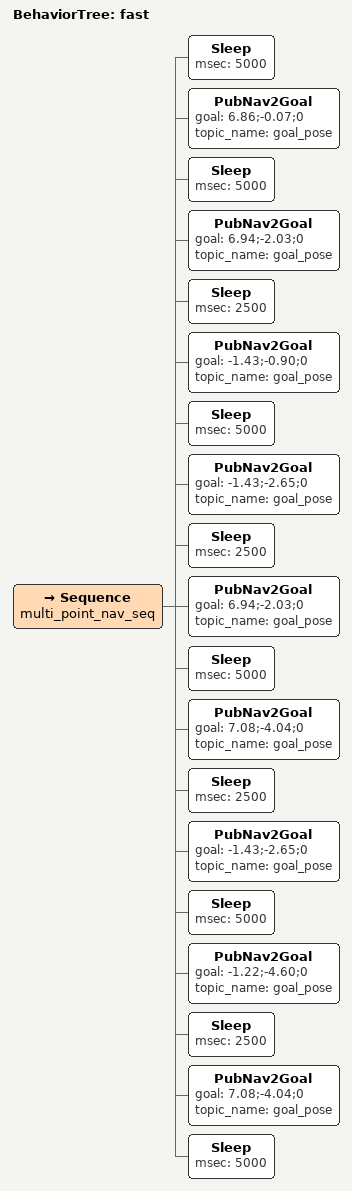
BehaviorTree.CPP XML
<?xml version="1.0" encoding="UTF-8"?>
<root BTCPP_format="4">
  <BehaviorTree ID="fast">
    <Sequence name="multi_point_nav_seq">
        <Sleep msec="5000"/>
        <PubNav2Goal goal="6.86;-0.07;0" topic_name="goal_pose"/>
        <Sleep msec="5000"/>
        <PubNav2Goal goal="6.94;-2.03;0" topic_name="goal_pose"/>
        <Sleep msec="2500"/>
        <PubNav2Goal goal="-1.43;-0.90;0" topic_name="goal_pose"/>
        <Sleep msec="5000"/>
        <PubNav2Goal goal="-1.43;-2.65;0" topic_name="goal_pose"/>
        <Sleep msec="2500"/>
        <PubNav2Goal goal="6.94;-2.03;0" topic_name="goal_pose"/>
        <Sleep msec="5000"/>
        <PubNav2Goal goal="7.08;-4.04;0" topic_name="goal_pose"/>
        <Sleep msec="2500"/>
        <PubNav2Goal goal="-1.43;-2.65;0" topic_name="goal_pose"/>
        <Sleep msec="5000"/>
        <PubNav2Goal goal="-1.22;-4.60;0" topic_name="goal_pose"/>
        <Sleep msec="2500"/>
        <PubNav2Goal goal="7.08;-4.04;0" topic_name="goal_pose"/>
        <Sleep msec="5000"/>
    </Sequence>
  </BehaviorTree>
</root>
